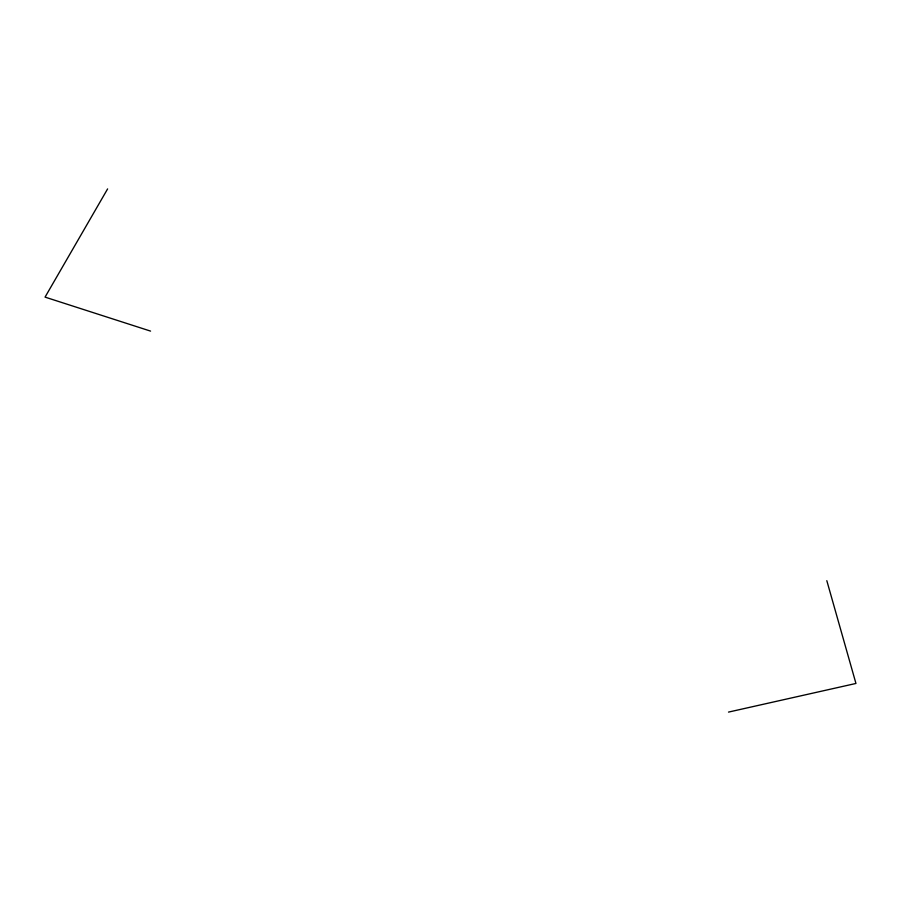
<?xml version="1.0" encoding="UTF-8"?>
<svg xmlns="http://www.w3.org/2000/svg" width="901" height="901" viewBox="0 0 901 901"><rect width="100%" height="100%" fill="white"/><g stroke="black" fill="none" stroke-linecap="round" stroke-linejoin="round"><path stroke-width="1.35" d="M107.613 188.906L45.05 297.116L150.568 331.106M728.504 712.094L855.95 683.454L826.814 580.672"/></g></svg>
